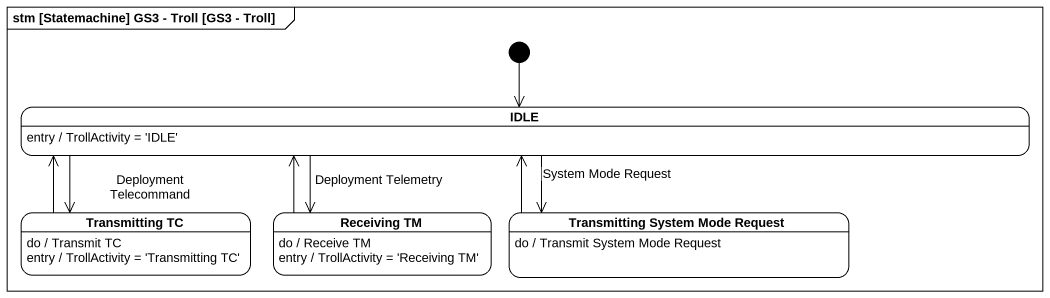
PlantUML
@startuml
mainframe stm [Statemachine] GS3 - Troll [GS3 - Troll]
hide empty description
state IDLE
IDLE : entry / TrollActivity = 'IDLE'
state "Transmitting TC" as Transmitting_TC
Transmitting_TC : do / Transmit TC
Transmitting_TC : entry / TrollActivity = 'Transmitting TC'
state "Receiving TM" as Receiving_TM
Receiving_TM : do / Receive TM
Receiving_TM : entry / TrollActivity = 'Receiving TM'
state "Transmitting System Mode Request" as Transmitting_System_Mode
Transmitting_System_Mode : do / Transmit System Mode Request
[*] --> IDLE
IDLE -left-> Transmitting_TC : Deployment Telecommand
IDLE --> Receiving_TM : Deployment Telemetry
IDLE --> Transmitting_System_Mode : System Mode Request
Transmitting_TC -right-> IDLE
Receiving_TM -up-> IDLE
Transmitting_System_Mode -up-> IDLE
@enduml
